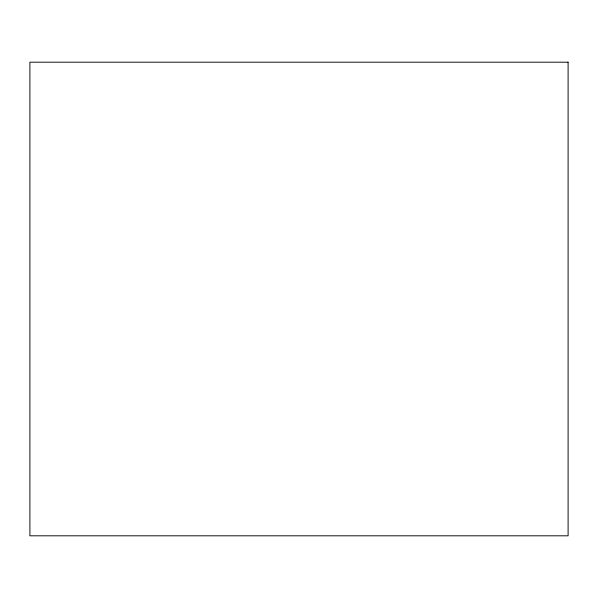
<?xml version="1.0" encoding="UTF-8"?>
<svg xmlns="http://www.w3.org/2000/svg" width="598" height="598" viewBox="0 0 598 598"><rect width="100%" height="100%" fill="white"/><g stroke="black" fill="none" stroke-linecap="round" stroke-linejoin="round"><path stroke-width="0.9" d="M568.1 62.192L29.9 62.192L29.9 535.808L568.1 535.808L568.1 62.192"/></g></svg>
